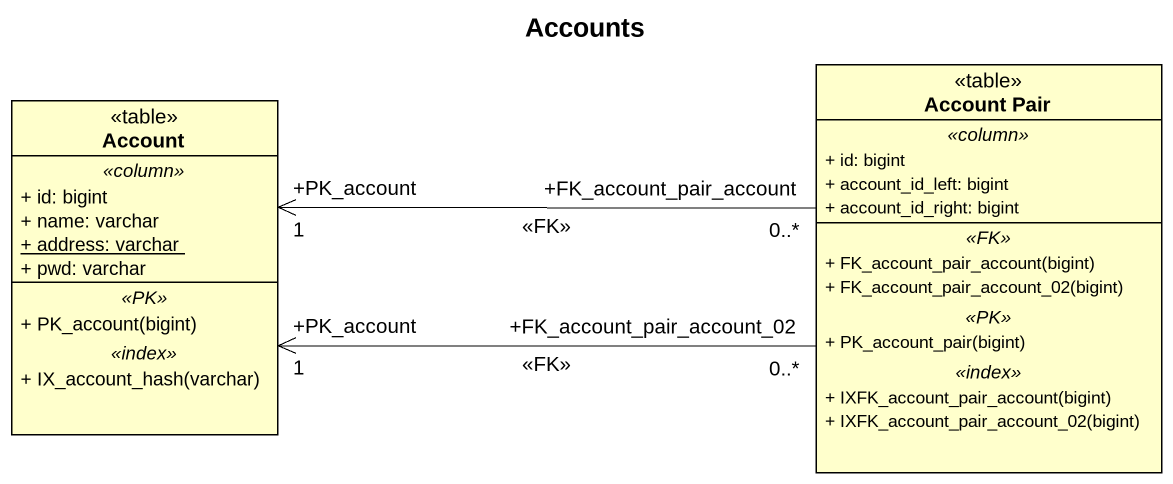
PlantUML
@startuml
title Accounts
hide circle
hide empty members
skinparam classAttributeIconSize 0
class "Account Pair" as Account_Pair <<table>> {
  .. <<column>> ..
  + id: bigint
  + account_id_left: bigint
  + account_id_right: bigint
  .. <<FK>> ..
  + FK_account_pair_account(bigint)
  + FK_account_pair_account_02(bigint)
  .. <<PK>> ..
  + PK_account_pair(bigint)
  .. <<index>> ..
  + IXFK_account_pair_account(bigint)
  + IXFK_account_pair_account_02(bigint)
}
class Account <<table>> {
  .. <<column>> ..
  + id: bigint
  + name: varchar
  {static} + address: varchar
  + pwd: varchar
  .. <<PK>> ..
  + PK_account(bigint)
  .. <<index>> ..
  + IX_account_hash(varchar)
}
Account_Pair "+FK_account_pair_account\n0..*" -left-> "+PK_account\n1" Account : <<FK>>
Account_Pair "+FK_account_pair_account_02\n0..*" -left-> "+PK_account\n1" Account : <<FK>>
@enduml
